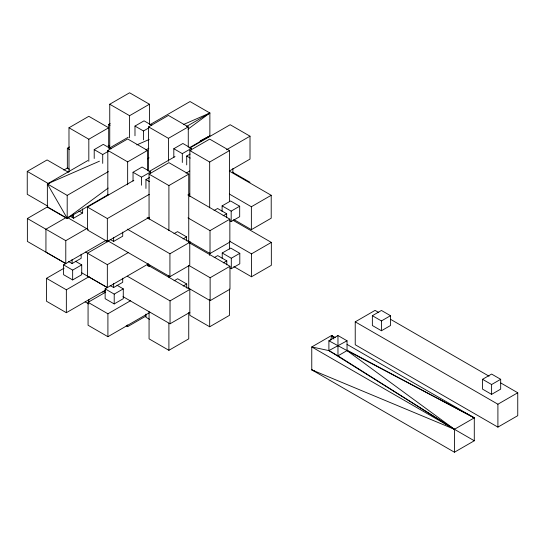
<?xml version="1.0" encoding="UTF-8"?>
<svg xmlns="http://www.w3.org/2000/svg" width="545" height="545" viewBox="0 0 545 545"><rect width="100%" height="100%" fill="white"/><g stroke="black" fill="none" stroke-linecap="round" stroke-linejoin="round"><path stroke-width="0.82" d="M346.954 350.149L474.286 417.852L454.441 429.31L347.042 350.605L347.042 340.788L337.968 335.55L337.968 355.844L454.441 429.31L454.441 452.221L474.286 440.769L474.286 417.852L347.056 344.399M330.754 340.257L331.612 335.482L335.291 337.607M68.111 216.883L67.198 218.293L47.361 206.841L47.361 183.924L87.806 160.571M108.162 188.066L67.198 218.293L47.361 183.924L99.456 161.191M147.756 158.847L149.119 157.846M188.032 129.131L209.873 113.006L190.035 101.554L150.318 124.478M68.983 127.775L88.821 116.317L108.666 127.775L88.821 139.227L68.983 127.775L68.983 171.934M109.749 147.545L109.749 104.231L129.594 92.779L149.439 104.231L149.439 124.614M47.844 206.194L27.25 194.306L27.25 171.396L47.095 159.937L68.418 172.247M67.342 168.616L67.342 148.247L69.542 146.973M108.666 148.151L108.693 124.369L110.165 123.524M109.749 104.231L129.594 115.69L149.439 104.231M94.21 158.479L94.21 149.616L103.278 144.377L111.078 148.88M134.983 135.746L134.983 126.079L144.05 120.84L151.844 125.343M63.799 170.074L67.342 168.03L69.433 169.236M109.136 148.26L128.259 137.217M107.815 195.43L107.815 150.42L127.653 138.961L147.497 150.42L147.497 170.803M148.581 171.041L148.581 126.883L168.425 115.424L188.27 126.883L188.27 147.259M94.21 149.616L102.712 154.528L108.298 151.299M134.983 126.079L143.485 130.984L149.064 127.762M50.494 182.616L47.361 183.924L67.198 195.383L108.387 171.607M145.89 149.95L148.833 148.254M186.342 126.597L209.873 113.006L209.873 135.923L189.285 147.811M65.611 263.501L27.373 241.421L27.373 218.504L47.211 207.052L66.333 218.089M107.815 150.42L127.653 161.872L147.497 150.42M148.581 126.883L168.425 138.335L188.27 126.883M133.041 181.124L133.041 172.261L142.109 167.022L150.618 171.934L150.618 173.548M173.814 157.587L173.814 148.724L182.882 143.485L191.384 148.397L191.384 150.011M87.105 228.355L65.782 240.665L65.782 263.582L45.937 252.124L45.937 229.213L66.531 217.326M108.387 194.517L67.198 218.293L67.198 195.383M149.262 217.264L107.338 241.469L87.5 230.01L87.5 207.1L133.832 180.347M149.275 171.437L175.013 156.572M189.721 148.083L230.174 124.73L250.012 136.182L250.012 159.092L229.425 170.987M133.041 172.261L141.543 177.173L150.618 171.934M173.814 148.724L182.316 153.636L191.384 148.397M149.058 219.117L149.058 174.114L168.902 162.655L188.747 174.114L188.747 242.048M189.83 196.432L189.83 150.57L209.675 139.118L229.513 150.57L229.513 201.527M82.629 208.892L82.629 212.986L73.561 218.225L70.067 216.208M145.944 188.454L145.944 179.591L149.432 177.575M186.71 164.91L186.71 156.047L190.198 154.037M87.5 207.1L107.338 218.559L149.262 194.354M186.029 173.126L189.708 171.001M226.482 149.773L250.012 136.182M149.058 174.114L168.902 185.566L188.747 174.114M189.83 150.57L209.675 162.029L229.513 150.57M75.442 261.253L81.723 264.877L81.723 274.694L72.655 279.932L63.581 274.694L63.581 264.877L106.227 240.229M188.236 194.763L189.708 193.911M108.823 240.89L87.5 253.207L87.5 276.117L107.338 287.576L107.338 264.659L128.668 252.349M147.804 218.388L149.275 217.537M188.25 195.035L189.721 194.184M105.328 290.199L66.347 312.701L46.509 301.242L46.509 278.332L64.16 268.14M68.595 261.525L72.083 263.542L81.151 258.303L81.151 254.215M110.151 239.418L113.639 241.428L122.714 236.189L122.714 232.102M63.581 264.877L72.655 270.109L81.723 264.877M46.509 278.332L66.347 289.79L89.148 276.628M173.971 233.682L177.513 231.632L186.581 236.871L186.581 240.897M214.056 210.534L217.598 208.49L226.672 213.729L226.672 217.755M222.108 211.528L222.108 205.887L230.61 200.976L239.684 206.214L239.684 216.692L231.175 221.597L229.786 220.793M183.038 238.914L186.581 236.871M223.13 215.772L226.672 213.729M222.108 205.887L231.175 211.126L239.684 206.214M117.005 285.246L123.279 288.87L123.279 298.687L114.212 303.926L105.137 298.687L105.137 288.87L148.526 263.794M188.434 242.218L189.905 241.367M102.712 292.215L105.505 290.601M127.271 229.138L169.924 253.766L189.769 242.307L189.769 265.224L169.924 276.676L107.413 240.583M187.95 217.884L210.016 230.624L229.854 219.165L229.854 242.075L210.016 253.534L187.95 240.795M229.309 194.006L251.368 206.746L271.212 195.287L271.212 218.198L251.368 229.656L233.716 219.465M149.827 312.489L107.91 336.694L88.065 325.236L88.065 302.325L105.716 292.134M110.151 285.519L113.639 287.535L122.714 282.296L122.714 278.209M105.137 288.87L114.212 294.102L123.279 288.87M88.065 302.325L107.91 313.784L130.705 300.622M174.087 280.791L177.636 278.747L186.703 283.986L186.703 288.012M214.178 257.649L217.721 255.605L226.795 260.844L226.795 264.87M222.231 258.643L222.231 253.003L230.733 248.091L239.8 253.33L239.8 263.8L231.298 268.712L229.901 267.908M183.161 286.03L186.703 283.986M223.252 262.888L226.795 260.844M222.231 253.003L231.298 258.241L239.8 253.33M127.394 276.254L170.047 300.881L189.892 289.422L147.232 264.795M188.808 265.422L210.132 277.732L229.976 266.28L229.976 289.191L210.132 300.649L188.073 287.91M229.431 241.122L251.49 253.861L271.335 242.402L271.335 265.313L251.49 276.771L233.839 266.58M126.188 325.774L127.653 326.625L146.026 316.018M122.979 296.616L170.047 323.791L189.892 312.34M149.058 311.685L149.058 338.861L168.902 350.312L188.747 338.861L188.747 312.537M189.83 288.993L189.83 315.323L209.675 326.775L229.513 315.323L229.513 288.993M333.656 336.994L331.612 335.482L311.767 346.94L311.767 369.851L454.441 452.221M500.835 382.992L517.75 392.761L517.75 415.671L497.905 427.13L355.231 344.753L355.231 321.843L375.076 310.384L378.755 312.51M314.881 371.206L311.767 369.851L454.441 429.31L328.901 350.605L328.901 340.788L337.968 335.55M372.364 315.698L381.432 310.459L390.506 315.698L390.506 325.515L381.432 330.754L372.364 325.515L372.364 315.698L381.432 320.93L390.506 315.698M347.042 340.788L328.901 350.605L311.767 346.94L474.286 440.769M474.286 417.852L347.042 350.605L337.968 355.844L328.901 350.605M482.536 379.3L491.604 374.068L500.678 379.3L500.678 389.123L491.604 394.362L482.536 389.123L482.536 379.3L491.604 384.538L500.678 379.3M355.231 321.843L497.905 404.22L517.75 392.761M200.138 141.101L209.873 135.923L200.894 140.665M136.781 144.902L149.221 139.472M183.44 124.546L209.873 113.006M78.848 211.078L82.629 212.986M347.042 350.605L328.901 340.788M232.374 172.104L250.012 182.289M229.295 171.089L271.212 195.287M186.71 156.047L190.253 158.098M108.693 124.369L110.165 125.221M108.128 145.283L109.525 146.087M233.09 220.323L271.335 242.402M187.936 194.96L229.854 219.165M390.52 319.302L489.069 376.2M145.944 179.591L149.487 181.635M67.342 148.247L69.542 149.521M148.24 217.864L149.705 218.715M147.109 217.68L189.769 242.307M189.531 242.927L229.976 266.28M27.25 171.396L48.58 183.706M67.703 217.659L88.29 229.547M147.62 264.557L149.827 265.831M105.314 240.597L107.522 241.871M27.373 218.504L45.76 229.125M45.937 229.213L65.782 240.665M85.47 252.049L107.338 264.659M81.791 272.841L107.535 287.699M149.487 319.322L145.944 317.279L145.944 314.056M85.149 301.855L88.821 303.974M331.612 335.482L333.881 339.01M71.831 215.357L73.561 218.225L73.561 214.131M497.905 404.22L497.905 427.13M491.604 384.538L491.604 394.362M381.432 320.93L381.432 330.754M251.49 253.861L251.49 276.771M251.368 206.746L251.368 229.656M232.885 168.494L232.885 172.588M231.298 258.241L231.298 268.712M231.175 211.126L231.175 221.597M229.513 241.442L229.513 249.085M210.132 277.732L210.132 300.649M210.016 230.624L210.016 253.534M209.675 162.029L209.675 207.883M209.675 252.894L209.675 255.441M209.675 299.6L209.675 326.775M189.83 241.442L189.83 243.138M188.747 265.824L188.747 288.755M182.316 153.636L182.316 162.499M170.047 300.881L170.047 323.791M169.924 253.766L169.924 276.676M168.902 185.566L168.902 230.576M168.902 275.586L168.902 277.282M168.902 323.137L168.902 350.312M168.425 138.335L168.425 161.266M149.058 264.979L149.058 266.675M148.581 264.454L148.581 266.151M147.497 264.216L147.497 265.912M143.485 130.984L143.485 139.847M141.543 177.173L141.543 185.232M129.594 115.69L129.594 137.769M127.653 161.872L127.653 184.803M127.653 324.922L127.653 326.625M114.212 294.102L114.212 303.926M113.639 237.341L113.639 241.428M113.639 283.441L113.639 287.535M107.91 313.784L107.91 336.694M107.338 218.559L107.338 241.469M102.712 154.528L102.712 163.384M88.821 139.227L88.821 161.306M88.821 299.73L88.821 302.277M72.655 270.109L72.655 279.932M72.083 259.447L72.083 263.542M66.347 289.79L66.347 312.701"/></g></svg>
